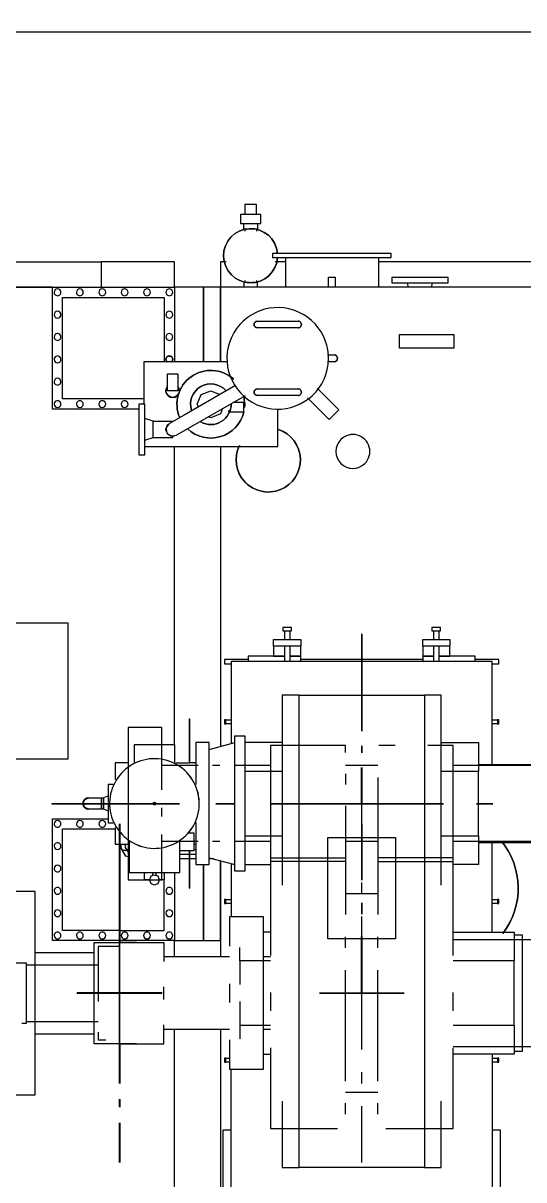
# Model space of a CAD drawing. Header units: millimetres. Extents: x -300 to 383236, y -195106 to -144646.
# Drawn here: x 24256 to 25734, y -164313 to -160896 of the extents above; entities that cross this region are included whole.
import ezdxf

# ---------------------------------------------------------------- set-up
doc = ezdxf.new("R2010")
doc.units = ezdxf.units.MM
doc.header["$LTSCALE"] = 60
doc.layers.add('BACK', color=8, linetype='Continuous')
doc.layers.add('EQUIPMENT', color=253, linetype='Continuous', lineweight=0)

# ---------------------------------------------------------------- blocks, each defined once
blk = doc.blocks.new('A$Cc6299706')
at = {"layer": 'EQUIPMENT', "lineweight": -3}
for points in [[(-40227, 29929.5), (-40227, 29184), (-50227, 29184), (-50227, 34184), (-40227, 34184), (-40227, 33429.5)], [(-46395.5, 33644), (-46395.5, 33674), (-46429.5, 33674), (-46429.5, 33644)], [(-46416.2, 33601), (-46432.5, 33601), (-46432.5, 33618)], [(-46429.5, 33601), (-46429.5, 33595.5)], [(-46392.5, 33618), (-46392.5, 33601), (-46408.9, 33601)], [(-46395.5, 33601), (-46395.5, 33595.5)], [(-49981.5, 32279.5), (-49981.5, 32944.5), (-50056.5, 32944.5), (-50056.5, 33314.5), (-49981.5, 33314.5), (-49981.5, 33429.5), (-46997.5, 33429.5), (-47223.5, 33429.5), (-47223.5, 33504.5), (-46853.5, 33504.5), (-46853.5, 33429.5)], [(-44937.5, 33429.5), (-46501.5, 33429.5), (-46501.5, 33209), (-46501.5, 33429.5), (-46551.5, 33429.5), (-46551.5, 33209), (-46551.5, 33429.5), (-46637.5, 33429.5), (-46637.5, 33504.5), (-46853.5, 33504.5)], [(-46485.1, 33504.5), (-46501.5, 33504.5), (-46501.5, 33429.5)], [(-46310, 33504.5), (-46340, 33504.5)], [(-46310, 33517.5), (-46310, 33429.5)], [(-46035, 33517.5), (-46035, 33429.5)], [(-45519.5, 33504.5), (-46035, 33504.5)], [(-46182.5, 33429.5), (-46182.5, 33459.5), (-46162.5, 33459.5), (-46162.5, 33429.5)], [(-46742.5, 33069.5), (-46997.5, 33069.5), (-46997.5, 33429.5), (-46637.5, 33429.5), (-46637.5, 33209)], [(-46416.2, 33444), (-46432.5, 33444), (-46432.5, 33429.5)], [(-46429.5, 33449.5), (-46429.5, 33444)], [(-46392.5, 33429.5), (-46392.5, 33444), (-46408.9, 33444)], [(-46395.5, 33449.5), (-46395.5, 33444)], [(-45946.5, 33429.5), (-45949.5, 33441.5)], [(-45878.6, 33429.5), (-45875.5, 33441.5)], [(-46727.5, 33099.5), (-46967.5, 33099.5), (-46967.5, 33399.5), (-46667.5, 33399.5), (-46667.5, 33209)], [(-46479.7, 33209), (-46727.5, 33209), (-46727.5, 33084.5)], [(-46457.4, 33139.5), (-46609.2, 33051.8), (-46652.5, 33026.8), (-46654.2, 33024.7), (-46658.7, 33018.8), (-46661.9, 33014.7), (-46661.5, 33012), (-46660.5, 33004.7), (-46659.8, 32999.5), (-46657.7, 32997.9), (-46651.9, 32993.4), (-46647.7, 32990.2), (-46645, 32990.5), (-46637.7, 32991.5), (-46632.5, 32992.2), (-46589.2, 33017.2), (-46428.1, 33110.2)], [(-46566.8, 33076.3), (-46570, 33084), (-46558.3, 33112.3), (-46530, 33124), (-46503.3, 33113)], [(-46244.2, 33102.9), (-46180.5, 33039.2), (-46152.2, 33067.5), (-46215.9, 33131.2)], [(-46728.5, 33084.5), (-46727.5, 33086.9)], [(-46477.5, 33065.9), (-46477.5, 33061.5), (-46432.5, 33061.5), (-46432.5, 33089), (-46464.8, 33089)], [(-46724.5, 32959), (-46332.5, 32959), (-46332.5, 33069.5)], [(-46724.5, 32977.5), (-46700.5, 32985.4), (-46700.5, 33033.7), (-46724.5, 33041.5)], [(-46495.2, 33071.5), (-46501.7, 33055.7), (-46530, 33044), (-46537.5, 33047.1)], [(-46700.5, 33033.5), (-46642.5, 33033.5), (-46642.5, 33032.6)], [(-46700.5, 32992.5), (-46700.5, 33026.5)], [(-46700.5, 32985.5), (-46642.5, 32985.5), (-46642.5, 32989.5)], [(-46637.5, 32077.5), (-46637.5, 32959)], [(-46501.5, 32959), (-46501.5, 32073.3)], [(-47169.4, 32037), (-46951.5, 32037), (-46951.5, 32437), (-49951.5, 32437), (-49951.5, 32347)], [(-46312.5, 32414.5), (-46312.5, 32389.5)], [(-46296.5, 32414.5), (-46296.5, 32389.5)], [(-46085, 32404.5), (-46085, 32224.5), (-46085, 32117.9)], [(-46084.2, 32404.5), (-46084.9, 32404.5)], [(-46084, 32404.5), (-46084, 32224.5), (-46084, 32117.9)], [(-45872.5, 32414.5), (-45872.5, 32389.5)], [(-45856.5, 32414.5), (-45856.5, 32389.5)], [(-46344.5, 32369.5), (-46344.5, 32339.5), (-46312.5, 32339.5), (-46419.5, 32339.5), (-46419.5, 32324.5)], [(-46312.5, 32369.5), (-46312.5, 32324.5)], [(-46264.5, 32324.5), (-46264.5, 32339.5), (-46296.5, 32339.5), (-46264.5, 32339.5), (-46264.5, 32369.5)], [(-46296.5, 32369.5), (-46296.5, 32324.5)], [(-45904.5, 32369.5), (-45904.5, 32339.5), (-45872.5, 32339.5), (-45904.5, 32339.5), (-45904.5, 32324.5)], [(-45872.5, 32369.5), (-45872.5, 32324.5)], [(-45749.5, 32324.5), (-45749.5, 32339.5), (-45856.5, 32339.5), (-45824.5, 32339.5), (-45824.5, 32369.5)], [(-45856.5, 32369.5), (-45856.5, 32324.5)], [(-46419.5, 32329.5), (-46489.5, 32329.5), (-46489.5, 32317.5), (-46469.5, 32317.5)], [(-46085, 32324.5), (-46469.5, 32324.5), (-46469.5, 32081.8)], [(-46085, 32329.5), (-46264.5, 32329.5)], [(-45904.5, 32329.5), (-46084, 32329.5)], [(-45699.5, 32019.5), (-45699.5, 32324.5), (-46084, 32324.5)], [(-45699.5, 32317.5), (-45679.5, 32317.5), (-45679.5, 32329.5), (-45749.5, 32329.5)], [(-46269.5, 32224.5), (-46319.5, 32224.5), (-46319.5, 31663.2)], [(-45849.5, 31663.2), (-45849.5, 32224.5), (-45899.5, 32224.5)], [(-46633.1, 32024.5), (-46593, 32024.5), (-46593, 32154.5)], [(-46592.9, 32154.5), (-46592.2, 32154.5)], [(-46574.5, 32024.5), (-46592, 32024.5), (-46592, 32154.5)], [(-46674.5, 31945.2), (-46674.5, 32077.5), (-46674.5, 32129.5), (-46774.5, 32129.5), (-46774.5, 32013.6), (-46774.5, 31795.4), (-46774.5, 31679.5), (-46711.3, 31679.5), (-46681.7, 31679.5), (-46674.5, 31679.5), (-46674.5, 31680.5), (-46674.5, 31812.8)], [(-46485.8, 32151.5), (-46489.5, 32151.5), (-46489.5, 32139.5), (-46485.8, 32139.5)], [(-46469.5, 32139.5), (-46485.8, 32139.5), (-46485.8, 32151.5), (-46469.5, 32151.5)], [(-45699.5, 32151.5), (-45683.3, 32151.5), (-45683.3, 32139.5), (-45699.5, 32139.5)], [(-45683.3, 32139.5), (-45679.5, 32139.5), (-45679.5, 32151.5), (-45683.3, 32151.5)], [(-46574.5, 31848.5), (-46574.5, 31724.5), (-46554.5, 31724.5), (-46534.5, 31724.5), (-46534.5, 32084.5), (-46554.5, 32084.5), (-46574.5, 32084.5), (-46574.5, 31960.5)], [(-46534.5, 32064.5), (-46459.5, 32084.5)], [(-46429.5, 31724.5), (-46429.5, 31704.5), (-46459.5, 31704.5), (-46459.5, 32104.5), (-46429.5, 32104.5), (-46429.5, 32084.5)], [(-46319.5, 32084.5), (-46429.5, 32084.5), (-46429.5, 32046), (-46429.5, 31763), (-46429.5, 31724.5), (-46354, 31724.5)], [(-45849.5, 32084.5), (-45739.5, 32084.5), (-45739.5, 31999.5)], [(-46636.5, 32025.4), (-46636.5, 32077.5), (-46756.5, 32077.5), (-46756.5, 32025.4)], [(-46132, 32055.5), (-46132, 32075.5), (-46269.5, 32075.5), (-46354, 32075.5), (-46354, 31908.2), (-46354, 31900.8), (-46354, 31740.4), (-46354, 31728.2), (-46354, 31455.5)], [(-46085, 32075.3), (-46085, 32054)], [(-46084, 32075.3), (-46084, 32054)], [(-45985.8, 32075.5), (-46034.1, 32075.5)], [(-45815, 31455.5), (-45815, 31728.2), (-45815, 31740.4), (-45815, 31900.8), (-45815, 31908.2), (-45815, 32075.5), (-45889.2, 32075.5)], [(-46774.5, 32024.5), (-46812.6, 32024.5), (-46812.6, 31975.5)], [(-46567.7, 32017), (-46674.5, 32017)], [(-46503.6, 32017), (-46525, 32017)], [(-46354, 32017), (-46460.9, 32017)], [(-46037, 32017), (-46084.5, 32017), (-46132, 32017)], [(-45494.5, 31956.2), (-45494.5, 32017), (-45537, 32017), (-45815, 32017)], [(-45739.5, 32019.5), (-45539.5, 32019.5)], [(-46319.5, 31999.5), (-46429.5, 31999.5)], [(-46132, 31992.5), (-46132, 31961)], [(-46084, 31737.6), (-46084, 31904), (-46084.2, 31904.1), (-46084.3, 31904), (-46084.5, 31904), (-46084.7, 31904), (-46084.9, 31904.1), (-46085, 31904.3), (-46085, 31904.5), (-46085, 31904.7), (-46084.9, 31904.9), (-46085, 31905), (-46085, 32011.4)], [(-46084, 32011.4), (-46084, 31905), (-46084.2, 31904.9)], [(-46037, 31981.9), (-46037, 31740.4), (-46037, 31576.5)], [(-45849.5, 31809.5), (-45739.5, 31809.5), (-45739.5, 31999.5), (-45849.5, 31999.5)], [(-46832.6, 31907.9), (-46832.6, 31962), (-46818.1, 31962)], [(-46832.6, 31927), (-46846.6, 31921.3)], [(-46999.5, 31905), (-46891.5, 31905), (-46622.6, 31905)], [(-46999.5, 31904.9), (-46999.5, 31904.1)], [(-46999.5, 31904), (-46891.5, 31904), (-46622.6, 31904)], [(-46832.6, 31882), (-46846.6, 31887.6)], [(-46818.1, 31847), (-46832.6, 31847), (-46832.6, 31901.1)], [(-46674.5, 31865.8), (-46674.5, 31892.2)], [(-46515.1, 31905), (-46461.3, 31905)], [(-46515.1, 31904), (-46461.3, 31904)], [(-46353.8, 31905), (-46084.9, 31905)], [(-46353.8, 31904), (-46084.9, 31904)], [(-46209.5, 31905), (-46085, 31905)], [(-46209.5, 31904.9), (-46209.5, 31904.1)], [(-46209.5, 31904), (-46085, 31904)], [(-46132, 31897.9), (-46132, 31740.4), (-46132, 31576.5)], [(-46084.9, 31904.1), (-46085, 31904), (-46085, 31737.6)], [(-46084.2, 31904.1), (-46084.1, 31904.3), (-46084, 31904.5), (-46084.1, 31904.7), (-46084.2, 31904.9), (-46084.3, 31905), (-46084.5, 31905), (-46084.7, 31905), (-46084.9, 31904.9)], [(-46084.2, 31905), (-45842.6, 31905)], [(-46084.2, 31904), (-45842.6, 31904)], [(-46084, 31905), (-45959.5, 31905)], [(-46084, 31904), (-45959.5, 31904)], [(-45959.5, 31904.9), (-45959.5, 31904.1)], [(-45746, 31905), (-45697.7, 31905)], [(-45746, 31904), (-45697.7, 31904)], [(-46800, 31499.5), (-46997.5, 31499.5), (-46997.5, 31859.5), (-46832.6, 31859.5)], [(-46085, 31844.5), (-46085, 31677.9)], [(-46084.2, 31844.5), (-46084.9, 31844.5)], [(-46084, 31844.5), (-46084, 31677.9)], [(-45494.5, 31852.8), (-45494.5, 31792), (-45537, 31792), (-45815, 31792)], [(-46800, 31529.5), (-46967.5, 31529.5), (-46967.5, 31829.5), (-46812.6, 31829.5)], [(-46812.6, 31833.5), (-46812.6, 31784.5), (-46800, 31784.5)], [(-46621.5, 31766), (-46579, 31766), (-46579, 31817), (-46596.9, 31817)], [(-46799, 31784.5), (-46774.5, 31784.5)], [(-46796.1, 31784.5), (-46796.1, 31775), (-46792.1, 31768.2), (-46782.6, 31765.5), (-46774.5, 31767.8), (-46782.6, 31765.5), (-46792.1, 31768.2)], [(-46782.6, 31784.5), (-46782.6, 31775), (-46774.5, 31761.2)], [(-46771.5, 31792.4), (-46771.5, 31700.5), (-46621.5, 31700.5), (-46621.5, 31792.4)], [(-46567.7, 31792), (-46674.5, 31792)], [(-46579, 31784.5), (-46574.5, 31784.5)], [(-46503.6, 31792), (-46525, 31792)], [(-46354, 31792), (-46460.9, 31792)], [(-46429.5, 31809.5), (-46319.5, 31809.5)], [(-46037, 31792), (-46084.5, 31792), (-46132, 31792)], [(-45739.5, 31809.5), (-45739.5, 31724.5), (-45815, 31724.5)], [(-45739.5, 31789.5), (-45539.5, 31789.5)], [(-45699.5, 31524.5), (-45699.5, 31789.5)], [(-46774.5, 31747.2), (-46780.9, 31749), (-46792.1, 31768.2), (-46796.1, 31775)], [(-46621.5, 31754.5), (-46593, 31754.5)], [(-46593, 31654.5), (-46593, 31766)], [(-46592, 31654.5), (-46592, 31766)], [(-46592, 31754.5), (-46574.5, 31754.5)], [(-46574.5, 31768), (-46579, 31768)], [(-46534.5, 31744.5), (-46459.5, 31724.5)], [(-46354, 31744.5), (-46132, 31744.5)], [(-45815, 31744.5), (-46037, 31744.5)], [(-46637.5, 31452), (-46637.5, 31499.5), (-46551.5, 31499.5), (-46551.5, 31724.5), (-46551.5, 31499.5), (-46501.5, 31499.5), (-46501.5, 31735.7), (-46501.5, 31452)], [(-46593, 31741.1), (-46621.5, 31741.1)], [(-46574.5, 31741.1), (-46592, 31741.1)], [(-46521.6, 31741.1), (-46534.5, 31741.1)], [(-46469.5, 31727.2), (-46469.5, 31569.5)], [(-46132, 31733.5), (-46354, 31733.5)], [(-46037, 31733.5), (-45815, 31733.5)], [(-46637.5, 31700.5), (-46637.5, 31499.5), (-46799, 31499.5)], [(-46799, 31529.5), (-46667.5, 31529.5), (-46667.5, 31680.5)], [(-46726.5, 31700.5), (-46726.5, 31680.5), (-46710.9, 31680.5)], [(-46701.5, 31691.9), (-46701.5, 31700.5)], [(-46691.5, 31691.9), (-46691.5, 31700.5)], [(-46682.2, 31680.5), (-46666.5, 31680.5), (-46666.5, 31700.5)], [(-47209.5, 31044.5), (-47049, 31044.5), (-47049, 31644.5), (-47209.5, 31644.5)], [(-46592.9, 31654.5), (-46592.2, 31654.5)], [(-46085, 31671), (-46085, 31637.7)], [(-46084, 31637.7), (-46084, 31671)], [(-46485.8, 31621.5), (-46489.5, 31621.5), (-46489.5, 31609.5), (-46485.8, 31609.5)], [(-46469.5, 31609.5), (-46485.8, 31609.5), (-46485.8, 31621.5), (-46469.5, 31621.5)], [(-46037, 31637.6), (-46132, 31637.6)], [(-46085, 31611.3), (-46085, 31578)], [(-46084, 31611.3), (-46084, 31578)], [(-45699.5, 31621.5), (-45683.3, 31621.5), (-45683.3, 31609.5), (-45699.5, 31609.5)], [(-45683.3, 31609.5), (-45679.5, 31609.5), (-45679.5, 31621.5), (-45683.3, 31621.5)], [(-46085, 31571.1), (-46085, 31404.5)], [(-46084, 31404.5), (-46084, 31571.1)], [(-46474.5, 31206.2), (-46474.5, 31119.5), (-46374.5, 31119.5), (-46374.5, 31209.3), (-46374.5, 31319.4), (-46374.5, 31369.6), (-46374.5, 31479.7), (-46374.5, 31569.5), (-46474.5, 31569.5), (-46474.5, 31482.8)], [(-46354, 31524.5), (-46374.5, 31524.5)], [(-46132, 31478.2), (-46132, 31511)], [(-46084, 31177.6), (-46084, 31344), (-46084.2, 31344.2), (-46084.3, 31344), (-46084.5, 31344), (-46084.7, 31344), (-46084.9, 31344.2), (-46085, 31344.3), (-46085, 31344.5), (-46085, 31344.7), (-46084.9, 31344.9), (-46085, 31345), (-46085, 31511.4)], [(-46084, 31511.4), (-46084, 31345), (-46084.2, 31344.9)], [(-46037, 31478.2), (-46037, 31511)], [(-45815, 31524.5), (-45634.5, 31524.5), (-45634.5, 31439.5)], [(-45634.5, 31517), (-45610.5, 31517), (-45610.5, 31172), (-45634.5, 31172)], [(-46800, 31194.5), (-46800, 31344), (-46799.9, 31344.2), (-46800, 31344), (-46800, 31194.5), (-46800, 31077.8), (-46800, 31194.5), (-46874.5, 31194.5), (-46874.5, 31494.5), (-46800, 31494.5)], [(-46799.8, 31257), (-46799.8, 31482), (-46862.3, 31482), (-46862.3, 31319.5)], [(-46749.5, 31494.5), (-46799, 31494.5), (-46669, 31494.5), (-46669, 31437.8)], [(-46799, 31344.9), (-46799, 31494.5)], [(-46444.5, 31439.5), (-46444.5, 31479.7)], [(-45815, 31187), (-45610.5, 31187), (-45524.5, 31187), (-45494.5, 31187), (-45494.5, 31205.8), (-45494.5, 31274), (-45494.5, 31415), (-45494.5, 31483.2), (-45494.5, 31494.5), (-45494.5, 31502), (-45610.5, 31502), (-45815, 31502)], [(-47049, 31464.5), (-46874.5, 31464.5)], [(-46474.5, 31452), (-46669, 31452)], [(-46354, 31439.5), (-46444.5, 31439.5), (-46444.5, 31369.6)], [(-46354, 31452), (-46374.5, 31452)], [(-45815, 31249.5), (-45634.5, 31249.5), (-45634.5, 31439.5), (-45815, 31439.5)], [(-47087.9, 31255.8), (-47073.8, 31255.8), (-47073.8, 31433.3), (-47183.8, 31433.3), (-47183.8, 31351.6)], [(-47073.8, 31428.3), (-46862.3, 31428.3)], [(-46132, 31084.8), (-46132, 31412.6)], [(-46037, 31084.8), (-46037, 31412.6)], [(-46474.5, 31372.2), (-46474.5, 31316.8)], [(-46799, 31194.5), (-46799, 31344.2)], [(-46669, 31325.8), (-46669, 31363.2)], [(-46354, 31346.4), (-46354, 31291.8)], [(-46209.5, 31345), (-46085, 31345)], [(-46209.5, 31344), (-46085, 31344)], [(-46084.9, 31344.2), (-46085, 31344), (-46085, 31177.6)], [(-46084, 31345), (-45959.5, 31345)], [(-46084, 31344), (-45959.5, 31344)], [(-45815, 31291.8), (-45815, 31346.4)], [(-46444.5, 31319.4), (-46444.5, 31209.3)], [(-47073.8, 31260.8), (-46862.3, 31260.8)], [(-46862.3, 31229.5), (-46862.3, 31207), (-46839.8, 31207)], [(-46853.5, 29854.5), (-46637.5, 29854.5), (-46637.5, 29929.5), (-46551.5, 29929.5), (-46551.5, 30289.5), (-46637.5, 30289.5), (-46637.5, 31237)], [(-46749.5, 31194.5), (-46799, 31194.5), (-46669, 31194.5), (-46669, 31251.2)], [(-46474.5, 31237), (-46669, 31237)], [(-46501.5, 31237), (-46501.5, 29929.5), (-44937.5, 29929.5)], [(-46444.5, 31249.5), (-46354, 31249.5)], [(-46354, 31237), (-46374.5, 31237)], [(-45634.5, 31249.5), (-45634.5, 31164.5), (-45815, 31164.5)], [(-47049, 31224.5), (-46874.5, 31224.5)], [(-45699.5, 31164.5), (-45699.5, 30729.5), (-46469.5, 30729.5), (-46469.5, 31119.5)], [(-46374.5, 31164.5), (-46354, 31164.5)], [(-46354, 31182.7), (-46354, 30944.5), (-46319.5, 30944.5), (-46155.6, 30944.5)], [(-46013.4, 30944.5), (-45849.5, 30944.5), (-45815, 30944.5), (-45815, 31182.7)], [(-46485.8, 31152.5), (-46489.5, 31152.5), (-46489.5, 31140.5), (-46485.8, 31140.5)], [(-46474.5, 31140.5), (-46485.8, 31140.5), (-46485.8, 31152.5), (-46474.5, 31152.5)], [(-45699.5, 31152.5), (-45683.3, 31152.5), (-45683.3, 31140.5), (-45699.5, 31140.5)], [(-45683.3, 31140.5), (-45679.5, 31140.5), (-45679.5, 31152.5), (-45683.3, 31152.5)], [(-46085, 31111), (-46085, 31077.7)], [(-46084, 31077.7), (-46084, 31111)], [(-46319.5, 31025.8), (-46319.5, 30829.5), (-46269.5, 30829.5)], [(-46037, 31051.4), (-46132, 31051.4)], [(-45899.5, 30829.5), (-45849.5, 30829.5), (-45849.5, 31025.8)], [(-46132, 30986.5), (-46132, 31019.2)], [(-46085, 31011.1), (-46085, 30844.5)], [(-46084, 30844.5), (-46084, 31011.1)], [(-46037, 30986.5), (-46037, 31019.2)], [(-46469.5, 30939.5), (-46494.5, 30939.5), (-46494.5, 30714.5), (-46312.5, 30714.5), (-46344.5, 30714.5), (-46344.5, 30684.5)], [(-45824.5, 30684.5), (-45824.5, 30714.5), (-45856.5, 30714.5), (-45674.5, 30714.5), (-45674.5, 30939.5), (-45699.5, 30939.5)]]:
    blk.add_lwpolyline(points, dxfattribs=at)
for points in [[(-46382.5, 33618), (-46382.5, 33644), (-46442.5, 33644), (-46442.5, 33618)], [(-45997.5, 33517.5), (-45997.5, 33529.5), (-46347.5, 33529.5), (-46347.5, 33517.5)], [(-45830, 33459.5), (-45830, 33441.5), (-45995, 33441.5), (-45995, 33459.5)], [(-45972.5, 33289.5), (-45812.5, 33289.5), (-45812.5, 33249.5), (-45972.5, 33249.5)], [(-46627.5, 33136.1), (-46627.5, 33124), (-46657.5, 33124), (-46657.5, 33174), (-46627.5, 33174)], [(-46742.5, 32934.5), (-46724.5, 32934.5), (-46724.5, 33084.5), (-46742.5, 33084.5)], [(-46291.5, 32414.5), (-46291.5, 32424.5), (-46317.5, 32424.5), (-46317.5, 32414.5)], [(-45851.5, 32414.5), (-45851.5, 32424.5), (-45877.5, 32424.5), (-45877.5, 32414.5)], [(-46344.5, 32369.5), (-46344.5, 32389.5), (-46264.5, 32389.5), (-46264.5, 32369.5)], [(-45904.5, 32369.5), (-45904.5, 32389.5), (-45824.5, 32389.5), (-45824.5, 32369.5)], [(-45899.5, 32224.5), (-45899.5, 30829.5), (-46269.5, 30829.5), (-46269.5, 32224.5)], [(-46846.6, 31916.4), (-46846.6, 31887.6), (-46852.6, 31887.6), (-46852.6, 31921.3), (-46846.6, 31921.3)], [(-46700, 31902.5), (-46700.8, 31904.5), (-46700, 31906.5), (-46699.6, 31907.6), (-46698.5, 31908), (-46696.5, 31908.8), (-46694.5, 31908), (-46693.5, 31907.6), (-46693.1, 31906.5), (-46692.2, 31904.5), (-46693.1, 31902.5), (-46693.5, 31901.5), (-46694.5, 31901), (-46696.5, 31900.2), (-46698.5, 31901), (-46699.6, 31901.5)], [(-46800, 31494.5), (-46800, 31784.5), (-46800, 31844.5), (-46800, 31784.5), (-46800, 31494.5), (-46800, 31345), (-46799.9, 31344.9), (-46800, 31345)], [(-46799.9, 31844.5), (-46799.2, 31844.5)], [(-46799, 31494.5), (-46799, 31784.5), (-46799, 31844.5), (-46799, 31784.5)], [(-46184.5, 31804.5), (-45984.5, 31804.5), (-45984.5, 31504.5), (-46184.5, 31504.5)], [(-46711.5, 31679), (-46707.1, 31668.4), (-46696.5, 31664), (-46685.9, 31668.4), (-46681.5, 31679), (-46685.9, 31689.6), (-46691.5, 31691.9), (-46693, 31691.8), (-46696.5, 31693), (-46700.1, 31691.8), (-46701.5, 31691.9), (-46707.1, 31689.6)], [(-46799.5, 31494.4), (-46799.5, 31345)], [(-46800, 31345), (-46924.5, 31345)], [(-46924.5, 31344.2), (-46924.5, 31344.9)], [(-46800, 31344), (-46924.5, 31344)], [(-46799.2, 31344.2), (-46799.1, 31344.3), (-46799, 31344.5), (-46799.1, 31344.7), (-46799.2, 31344.9), (-46799.3, 31345), (-46799.5, 31345), (-46799.7, 31345), (-46799.9, 31344.9), (-46800, 31344.7), (-46800, 31344.5), (-46800, 31344.3), (-46799.9, 31344.2), (-46799.7, 31344), (-46799.5, 31344), (-46799.3, 31344), (-46799.2, 31344.2), (-46799, 31344), (-46674.5, 31344), (-46799, 31344)], [(-46799.9, 31344.9), (-46800, 31344.7), (-46800, 31344.5), (-46800, 31344.3), (-46799.9, 31344.2), (-46799.7, 31344), (-46799.5, 31344), (-46799.3, 31344), (-46799.2, 31344.2), (-46799.1, 31344.3), (-46799, 31344.5), (-46799.1, 31344.7), (-46799.2, 31344.9), (-46799.3, 31345), (-46799.5, 31345), (-46799.7, 31345)], [(-46799.5, 31344), (-46799.5, 31194.6)], [(-46799.2, 31344.9), (-46799, 31345), (-46674.5, 31345), (-46799, 31345)], [(-46674.5, 31344.2), (-46674.5, 31344.9)], [(-46799, 31077.8), (-46799, 31194.5)], [(-46800, 31007.8), (-46800, 31031.2)], [(-46799, 31007.8), (-46799, 31031.2)], [(-46800, 30844.5), (-46800, 30961.2)], [(-46799, 30844.5), (-46799, 30961.2)], [(-46799.9, 30844.5), (-46799.2, 30844.5)]]:
    blk.add_lwpolyline(points, close=True, dxfattribs=at)
for points in [[(-46332.9, 33529.7, 0.962088), (-46492.5, 33521.4, 0.961979), (-46332.7, 33517.4, -0.961979), (-46492.5, 33521.4, -0.962088)], [(-46972.5, 33414.5, 0.999964), (-46992.5, 33414.5, 1.000846)], [(-46906.5, 33414.5, 0.9995), (-46926.5, 33414.5, 1.000382)], [(-46840.5, 33414.5, 0.999964), (-46860.5, 33414.5, 1.000846)], [(-46774.5, 33414.5, 0.999545), (-46794.5, 33414.5, 1.000382)], [(-46708.5, 33414.5, 0.9995), (-46728.5, 33414.5, 1.000427)], [(-46642.5, 33414.5, 0.999545), (-46662.5, 33414.5, 1.000382)], [(-46972.5, 33348.5, 0.999964), (-46992.5, 33348.5, 0.999964)], [(-46642.5, 33348.5, 0.999545), (-46662.5, 33348.5, 0.9995)], [(-46462.4, 33294.5, 0.999996), (-46202.6, 33144.5, 0.999969)], [(-46272.5, 33309.5), (-46292.5, 33309.5), (-46372.5, 33309.5), (-46392.5, 33309.5, -0.999545), (-46392.5, 33329.5), (-46372.5, 33329.5), (-46292.5, 33329.5), (-46272.5, 33329.5, -1.000382)], [(-46392.5, 33329.5, 0.999545), (-46392.5, 33309.5, -0.999545)], [(-46972.5, 33282.5, 0.999964), (-46992.5, 33282.5, 1.000846)], [(-46642.5, 33282.5, 0.999545), (-46662.5, 33282.5, 1.000382)], [(-46972.5, 33216.5, 1.000846), (-46992.5, 33216.5, 0.999964)], [(-46646.3, 33208.7, 2.836256), (-46658.8, 33208.7, -2.836256)], [(-46166.3, 33209.5, 0.9995), (-46166.3, 33229.5, -0.9995)], [(-46463.4, 33158.5, 0.801895), (-46622, 33044.8, -0.801895)], [(-46972.5, 33150.5, 0.999964), (-46992.5, 33150.5, 1.000846)], [(-46485.1, 33123.8, 0.811774), (-46587.2, 33065.6, -0.811774)], [(-46658.1, 33136.5, 2.088862), (-46627, 33136.5, -2.088862)], [(-46272.5, 33109.5), (-46292.5, 33109.5), (-46372.5, 33109.5), (-46392.5, 33109.5, -0.999545), (-46392.5, 33129.5), (-46372.5, 33129.5), (-46292.5, 33129.5), (-46272.5, 33129.5, -1.000382)], [(-46392.5, 33129.5, 0.999545), (-46392.5, 33109.5, -0.999545)], [(-46972.5, 33084.5, 1.000846), (-46992.5, 33084.5, 0.999964)], [(-46906.5, 33084.5, 1.000382), (-46926.5, 33084.5, 0.9995)], [(-46840.5, 33084.5, 1.000846), (-46860.5, 33084.5, 0.999964)], [(-46774.5, 33084.5, 1.000427), (-46794.5, 33084.5, 0.9995)], [(-46559.7, 33031.8, 0.584015), (-46470.1, 33085.6, -0.584015)], [(-46430.5, 33074.5, 0.080327), (-46432.6, 33106.5, -0.080327)], [(-46598.2, 33010.9, 0.574639), (-46432.8, 33060.7, -0.574639)], [(-46662.4, 33012.1, 0.09763), (-46661.9, 33004.3, -0.09763)], [(-46654.7, 33025.4, 0.098951), (-46659.8, 33019.5, -0.098951)], [(-46445.4, 32962.1, 2.678503), (-46330.3, 33009.6, -2.678503)], [(-46658.4, 32997.3, 0.098059), (-46652.5, 32992.2, -0.098059)], [(-46645.1, 32989.7, 0.09763), (-46637.4, 32990.2, -0.09763)], [(-46145.9, 32979.9, 0.999905), (-46075.2, 32909.1, 1.000036)], [(-46569.5, 31867.4, 1.000035), (-46823.6, 31941.6, 1.000035)], [(-46972.5, 31844.5, 0.999964), (-46992.5, 31844.5, 1.000846)], [(-46906.5, 31844.5, 0.9995), (-46926.5, 31844.5, 1.000382)], [(-46840.5, 31844.5, 0.999964), (-46860.5, 31844.5, 1.000846)], [(-46972.5, 31778.5, 1.000846), (-46992.5, 31778.5, 0.999964)], [(-45667.6, 31521.1, 0.346863), (-45672, 31793.5, -0.346863)], [(-46972.5, 31712.5, 0.999964), (-46992.5, 31712.5, 1.000846)], [(-46972.5, 31646.5, 1.000846), (-46992.5, 31646.5, 0.999964)], [(-46642.5, 31646.5, 1.000427), (-46662.5, 31646.5, 0.9995)], [(-46972.5, 31580.5, 0.999964), (-46992.5, 31580.5, 0.999964)], [(-46642.5, 31580.5, 0.999545), (-46662.5, 31580.5, 0.9995)], [(-46972.5, 31514.5, 1.000846), (-46992.5, 31514.5, 0.999964)], [(-46906.5, 31514.5, 1.000382), (-46926.5, 31514.5, 0.9995)], [(-46840.5, 31514.5, 1.000846), (-46860.5, 31514.5, 0.999964)], [(-46774.5, 31514.5, 1.000427), (-46794.5, 31514.5, 0.9995)], [(-46708.5, 31514.5, 1.000382), (-46728.5, 31514.5, 0.999545)], [(-46642.5, 31514.5, 1.000427), (-46662.5, 31514.5, 0.9995)]]:
    blk.add_lwpolyline(points, format="xyb", close=True, dxfattribs=at)
for points in [[(-46185.2, 33229.5), (-46166.3, 33229.5, -0.9995), (-46166.3, 33209.5), (-46185.2, 33209.5)], [(-46890.6, 31921.3, 0.405732), (-46907.5, 31905, -0.405732), (-46890.6, 31921.3, 0.405732), (-46907.5, 31905, -0.405732), (-46890.6, 31921.3, 0.405732), (-46907.3, 31905), (-46902.5, 31916.4), (-46890.6, 31921.3), (-46852.6, 31921.3), (-46852.6, 31887.6), (-46890.6, 31887.6), (-46902.5, 31892.6), (-46907.3, 31904, 0.405865), (-46890.6, 31887.6, -0.405865), (-46907.5, 31904, 0.405865), (-46890.6, 31887.6, -0.405865), (-46907.5, 31904, 0.405865), (-46890.6, 31887.6)]]:
    blk.add_lwpolyline(points, format="xyb", dxfattribs=at)
for centre, radius, start, end in [((-46412.5, 33522.5), 80, 5.1861, 180.7584), ((-46412.5, 33522.5), 80, 5.1861, 180.7584), ((-46412.5, 33522.5), 80, 5.1861, 180.7584), ((-46412.5, 33522.5), 80, 180.7632, 356.3225), ((-46412.5, 33522.5), 80, 180.7632, 356.3225), ((-46412.5, 33522.5), 80, 180.7632, 356.3225), ((-46982.5, 33414.5), 10, 0.0021, 179.9979), ((-46982.5, 33414.5), 10, 0.0021, 179.9979), ((-46982.5, 33414.5), 10, 0.0021, 179.9979), ((-46982.5, 33414.5), 10, 0.0021, 179.9979), ((-46916.5, 33414.5), 10, 0.0286, 179.9714), ((-46916.5, 33414.5), 10, 0.0286, 179.9714), ((-46916.5, 33414.5), 10, 0.0286, 179.9714), ((-46916.5, 33414.5), 10, 0.0286, 179.9714), ((-46850.5, 33414.5), 10, 0.0021, 179.9979), ((-46850.5, 33414.5), 10, 0.0021, 179.9979), ((-46850.5, 33414.5), 10, 0.0021, 179.9979), ((-46850.5, 33414.5), 10, 0.0021, 179.9979), ((-46784.5, 33414.5), 10, 0.0261, 179.9739), ((-46784.5, 33414.5), 10, 0.0261, 179.9739), ((-46784.5, 33414.5), 10, 0.0261, 179.9739), ((-46784.5, 33414.5), 10, 0.0261, 179.9739), ((-46718.5, 33414.5), 10, 0.0286, 179.9714), ((-46718.5, 33414.5), 10, 0.0286, 179.9714), ((-46718.5, 33414.5), 10, 0.0286, 179.9714), ((-46718.5, 33414.5), 10, 0.0286, 179.9714), ((-46652.5, 33414.5), 10, 0.0261, 179.9739), ((-46652.5, 33414.5), 10, 0.0261, 179.9739), ((-46652.5, 33414.5), 10, 0.0261, 179.9739), ((-46652.5, 33414.5), 10, 0.0261, 179.9739), ((-46982.5, 33414.5), 10, 179.9515, 0.0485), ((-46982.5, 33414.5), 10, 179.9515, 0.0485), ((-46982.5, 33414.5), 10, 179.9515, 0.0485), ((-46982.5, 33414.5), 10, 179.9515, 0.0485), ((-46916.5, 33414.5), 10, 179.9781, 0.0219), ((-46916.5, 33414.5), 10, 179.9781, 0.0219), ((-46916.5, 33414.5), 10, 179.9781, 0.0219), ((-46916.5, 33414.5), 10, 179.9781, 0.0219), ((-46850.5, 33414.5), 10, 179.9515, 0.0485), ((-46850.5, 33414.5), 10, 179.9515, 0.0485), ((-46850.5, 33414.5), 10, 179.9515, 0.0485), ((-46850.5, 33414.5), 10, 179.9515, 0.0485), ((-46784.5, 33414.5), 10, 179.9781, 0.0219), ((-46784.5, 33414.5), 10, 179.9781, 0.0219), ((-46784.5, 33414.5), 10, 179.9781, 0.0219), ((-46784.5, 33414.5), 10, 179.9781, 0.0219), ((-46718.5, 33414.5), 10, 179.9755, 0.0245), ((-46718.5, 33414.5), 10, 179.9755, 0.0245), ((-46718.5, 33414.5), 10, 179.9755, 0.0245), ((-46718.5, 33414.5), 10, 179.9755, 0.0245), ((-46652.5, 33414.5), 10, 179.9781, 0.0219), ((-46652.5, 33414.5), 10, 179.9781, 0.0219), ((-46652.5, 33414.5), 10, 179.9781, 0.0219), ((-46652.5, 33414.5), 10, 179.9781, 0.0219), ((-46982.5, 33348.5), 10, 0.0021, 179.9979), ((-46982.5, 33348.5), 10, 0.0021, 179.9979), ((-46982.5, 33348.5), 10, 0.0021, 179.9979), ((-46982.5, 33348.5), 10, 0.0021, 179.9979), ((-46982.5, 33348.5), 10, 180.0021, 359.9979), ((-46982.5, 33348.5), 10, 180.0021, 359.9979), ((-46982.5, 33348.5), 10, 180.0021, 359.9979), ((-46982.5, 33348.5), 10, 180.0021, 359.9979), ((-46652.5, 33348.5), 10, 0.0261, 179.9739), ((-46652.5, 33348.5), 10, 0.0261, 179.9739), ((-46652.5, 33348.5), 10, 0.0261, 179.9739), ((-46652.5, 33348.5), 10, 0.0261, 179.9739), ((-46652.5, 33348.5), 10, 180.0286, 359.9714), ((-46652.5, 33348.5), 10, 180.0286, 359.9714), ((-46652.5, 33348.5), 10, 180.0286, 359.9714), ((-46652.5, 33348.5), 10, 180.0286, 359.9714), ((-46332.5, 33219.5), 150, 330.002, 149.9984), ((-46332.5, 33219.5), 150, 330.002, 149.9984), ((-46332.5, 33219.5), 150, 330.002, 149.9984), ((-46332.5, 33219.5), 150, 330.002, 149.9984), ((-46392.5, 33319.5), 10, 90.0261, 269.9739), ((-46392.5, 33319.5), 10, 90.0261, 269.9739), ((-46272.5, 33319.5), 10, 269.9781, 90.0219), ((-46272.5, 33319.5), 10, 269.9781, 90.0219), ((-46272.5, 33319.5), 10, 269.9781, 90.0219), ((-46272.5, 33319.5), 10, 269.9781, 90.0219), ((-46982.5, 33282.5), 10, 0.0021, 179.9979), ((-46982.5, 33282.5), 10, 0.0021, 179.9979), ((-46982.5, 33282.5), 10, 0.0021, 179.9979), ((-46982.5, 33282.5), 10, 0.0021, 179.9979), ((-46982.5, 33282.5), 10, 179.9515, 0.0485), ((-46982.5, 33282.5), 10, 179.9515, 0.0485), ((-46982.5, 33282.5), 10, 179.9515, 0.0485), ((-46982.5, 33282.5), 10, 179.9515, 0.0485), ((-46652.5, 33282.5), 10, 0.0261, 179.9739), ((-46652.5, 33282.5), 10, 0.0261, 179.9739), ((-46652.5, 33282.5), 10, 0.0261, 179.9739), ((-46652.5, 33282.5), 10, 0.0261, 179.9739), ((-46652.5, 33282.5), 10, 179.9781, 0.0219), ((-46652.5, 33282.5), 10, 179.9781, 0.0219), ((-46652.5, 33282.5), 10, 179.9781, 0.0219), ((-46652.5, 33282.5), 10, 179.9781, 0.0219), ((-46332.5, 33219.5), 150, 150.0005, 330), ((-46332.5, 33219.5), 150, 150.0005, 330), ((-46332.5, 33219.5), 150, 150.0005, 330), ((-46332.5, 33219.5), 150, 150.0005, 330), ((-46982.5, 33216.5), 10, 359.9515, 180.0485), ((-46982.5, 33216.5), 10, 359.9515, 180.0485), ((-46982.5, 33216.5), 10, 359.9515, 180.0485), ((-46982.5, 33216.5), 10, 359.9515, 180.0485), ((-46982.5, 33216.5), 10, 180.0021, 359.9979), ((-46982.5, 33216.5), 10, 180.0021, 359.9979), ((-46982.5, 33216.5), 10, 180.0021, 359.9979), ((-46982.5, 33216.5), 10, 180.0021, 359.9979), ((-46652.5, 33216.5), 10, 308.843, 231.157), ((-46652.5, 33216.5), 10, 308.843, 231.157), ((-46652.5, 33216.5), 10, 308.843, 231.157), ((-46166.3, 33219.5), 10, 270.0286, 89.9714), ((-46166.3, 33219.5), 10, 270.0286, 89.9714), ((-46530, 33084), 100, 48.1956, 203.0994), ((-46530, 33084), 100, 48.1956, 203.0994), ((-46530, 33084), 100, 48.1956, 203.0994), ((-46982.5, 33150.5), 10, 0.0021, 179.9979), ((-46982.5, 33150.5), 10, 0.0021, 179.9979), ((-46982.5, 33150.5), 10, 0.0021, 179.9979), ((-46982.5, 33150.5), 10, 0.0021, 179.9979), ((-46982.5, 33150.5), 10, 179.9515, 0.0485), ((-46982.5, 33150.5), 10, 179.9515, 0.0485), ((-46982.5, 33150.5), 10, 179.9515, 0.0485), ((-46982.5, 33150.5), 10, 179.9515, 0.0485), ((-46530, 33084), 60, 41.5443, 197.8195), ((-46530, 33084), 60, 41.5443, 197.8195), ((-46530, 33084), 60, 41.5443, 197.8195), ((-46642.5, 33124), 20, 141.1636, 38.8364), ((-46642.5, 33124), 20, 141.1636, 38.8364), ((-46642.5, 33124), 20, 141.1636, 38.8364), ((-46392.5, 33119.5), 10, 90.0261, 269.9739), ((-46392.5, 33119.5), 10, 90.0261, 269.9739), ((-46272.5, 33119.5), 10, 269.9781, 90.0219), ((-46272.5, 33119.5), 10, 269.9781, 90.0219), ((-46272.5, 33119.5), 10, 269.9781, 90.0219), ((-46272.5, 33119.5), 10, 269.9781, 90.0219), ((-46982.5, 33084.5), 10, 359.9515, 180.0485), ((-46982.5, 33084.5), 10, 359.9515, 180.0485), ((-46982.5, 33084.5), 10, 359.9515, 180.0485), ((-46982.5, 33084.5), 10, 359.9515, 180.0485), ((-46982.5, 33084.5), 10, 180.0021, 359.9979), ((-46982.5, 33084.5), 10, 180.0021, 359.9979), ((-46982.5, 33084.5), 10, 180.0021, 359.9979), ((-46982.5, 33084.5), 10, 180.0021, 359.9979), ((-46916.5, 33084.5), 10, 359.9781, 180.0219), ((-46916.5, 33084.5), 10, 359.9781, 180.0219), ((-46916.5, 33084.5), 10, 359.9781, 180.0219), ((-46916.5, 33084.5), 10, 359.9781, 180.0219), ((-46916.5, 33084.5), 10, 180.0286, 359.9714), ((-46916.5, 33084.5), 10, 180.0286, 359.9714), ((-46916.5, 33084.5), 10, 180.0286, 359.9714), ((-46916.5, 33084.5), 10, 180.0286, 359.9714), ((-46850.5, 33084.5), 10, 359.9515, 180.0485), ((-46850.5, 33084.5), 10, 359.9515, 180.0485), ((-46850.5, 33084.5), 10, 359.9515, 180.0485), ((-46850.5, 33084.5), 10, 359.9515, 180.0485), ((-46850.5, 33084.5), 10, 180.0021, 359.9979), ((-46850.5, 33084.5), 10, 180.0021, 359.9979), ((-46850.5, 33084.5), 10, 180.0021, 359.9979), ((-46850.5, 33084.5), 10, 180.0021, 359.9979), ((-46784.5, 33084.5), 10, 359.9755, 180.0245), ((-46784.5, 33084.5), 10, 359.9755, 180.0245), ((-46784.5, 33084.5), 10, 359.9755, 180.0245), ((-46784.5, 33084.5), 10, 359.9755, 180.0245), ((-46784.5, 33084.5), 10, 180.0286, 359.9714), ((-46784.5, 33084.5), 10, 180.0286, 359.9714), ((-46784.5, 33084.5), 10, 180.0286, 359.9714), ((-46784.5, 33084.5), 10, 180.0286, 359.9714), ((-46530, 33084), 60, 240.4067, 1.549), ((-46530, 33084), 60, 240.4067, 1.549), ((-46530, 33084), 60, 240.4067, 1.549), ((-46530.5, 33084), 100.5, 354.5819, 12.952), ((-46530.5, 33084), 100.5, 354.5819, 12.952), ((-46530.5, 33084), 100.5, 354.5819, 12.952), ((-46530, 33084), 100, 227.0042, 346.5377), ((-46530, 33084), 100, 227.0042, 346.5377), ((-46530, 33084), 100, 227.0042, 346.5377), ((-46642.4, 33009.5), 20.2, 172.6058, 194.9104), ((-46642.4, 33009.5), 20.2, 172.6058, 194.9104), ((-46642.4, 33009.5), 20.2, 172.6058, 194.9104), ((-46642.6, 33009.6), 19.9, 127.457, 150.0614), ((-46642.6, 33009.6), 19.9, 127.457, 150.0614), ((-46642.6, 33009.6), 19.9, 127.457, 150.0614), ((-46360.5, 32919.5), 95, 153.3325, 71.4415), ((-46360.5, 32919.5), 95, 153.3325, 71.4415), ((-46360.5, 32919.5), 95, 153.3325, 71.4415), ((-46642.5, 33009.6), 20.1, 217.5096, 239.9115), ((-46642.5, 33009.6), 20.1, 217.5096, 239.9115), ((-46642.5, 33009.6), 20.1, 217.5096, 239.9115), ((-46642.5, 33009.7), 20.2, 262.6058, 284.9104), ((-46642.5, 33009.7), 20.2, 262.6058, 284.9104), ((-46642.5, 33009.7), 20.2, 262.6058, 284.9104), ((-46110.5, 32944.5), 50, 135.0055, 314.9945), ((-46110.5, 32944.5), 50, 135.0055, 314.9945), ((-46110.5, 32944.5), 50, 135.0055, 314.9945), ((-46110.5, 32944.5), 50, 135.0055, 314.9945), ((-46110.5, 32944.5), 50, 314.998, 135.002), ((-46110.5, 32944.5), 50, 314.998, 135.002), ((-46110.5, 32944.5), 50, 314.998, 135.002), ((-46110.5, 32944.5), 50, 314.998, 135.002), ((-46696.5, 31904.5), 132.4, 343.727, 163.7309), ((-46696.5, 31904.5), 132.4, 343.727, 163.7309), ((-46696.5, 31904.5), 132.4, 343.727, 163.7309), ((-46696.5, 31904.5), 132.4, 343.727, 163.7309), ((-46696.5, 31904.5), 132.4, 163.727, 343.7309), ((-46696.5, 31904.5), 132.4, 163.727, 343.7309), ((-46696.5, 31904.5), 132.4, 163.727, 343.7309), ((-46696.5, 31904.5), 132.4, 163.727, 343.7309), ((-46982.5, 31844.5), 10, 0.0021, 179.9979), ((-46982.5, 31844.5), 10, 0.0021, 179.9979), ((-46982.5, 31844.5), 10, 0.0021, 179.9979), ((-46982.5, 31844.5), 10, 0.0021, 179.9979), ((-46982.5, 31844.5), 10, 179.9515, 0.0485), ((-46982.5, 31844.5), 10, 179.9515, 0.0485), ((-46982.5, 31844.5), 10, 179.9515, 0.0485), ((-46982.5, 31844.5), 10, 179.9515, 0.0485), ((-46916.5, 31844.5), 10, 0.0286, 179.9714), ((-46916.5, 31844.5), 10, 0.0286, 179.9714), ((-46916.5, 31844.5), 10, 0.0286, 179.9714), ((-46916.5, 31844.5), 10, 0.0286, 179.9714), ((-46916.5, 31844.5), 10, 179.9781, 0.0219), ((-46916.5, 31844.5), 10, 179.9781, 0.0219), ((-46916.5, 31844.5), 10, 179.9781, 0.0219), ((-46916.5, 31844.5), 10, 179.9781, 0.0219), ((-46850.5, 31844.5), 10, 0.0021, 179.9979), ((-46850.5, 31844.5), 10, 0.0021, 179.9979), ((-46850.5, 31844.5), 10, 0.0021, 179.9979), ((-46850.5, 31844.5), 10, 0.0021, 179.9979), ((-46850.5, 31844.5), 10, 179.9515, 0.0485), ((-46850.5, 31844.5), 10, 179.9515, 0.0485), ((-46850.5, 31844.5), 10, 179.9515, 0.0485), ((-46850.5, 31844.5), 10, 179.9515, 0.0485), ((-46982.5, 31778.5), 10, 359.9515, 180.0485), ((-46982.5, 31778.5), 10, 359.9515, 180.0485), ((-46982.5, 31778.5), 10, 359.9515, 180.0485), ((-46982.5, 31778.5), 10, 359.9515, 180.0485), ((-46982.5, 31778.5), 10, 180.0021, 359.9979), ((-46982.5, 31778.5), 10, 180.0021, 359.9979), ((-46982.5, 31778.5), 10, 180.0021, 359.9979), ((-46982.5, 31778.5), 10, 180.0021, 359.9979), ((-45842.5, 31654.5), 220, 322.6808, 39.1999), ((-45842.5, 31654.5), 220, 322.6808, 39.1999), ((-45842.5, 31654.5), 220, 322.6808, 39.1999), ((-46982.5, 31712.5), 10, 0.0021, 179.9979), ((-46982.5, 31712.5), 10, 0.0021, 179.9979), ((-46982.5, 31712.5), 10, 0.0021, 179.9979), ((-46982.5, 31712.5), 10, 0.0021, 179.9979), ((-46982.5, 31712.5), 10, 179.9515, 0.0485), ((-46982.5, 31712.5), 10, 179.9515, 0.0485), ((-46982.5, 31712.5), 10, 179.9515, 0.0485), ((-46982.5, 31712.5), 10, 179.9515, 0.0485), ((-46982.5, 31646.5), 10, 359.9515, 180.0485), ((-46982.5, 31646.5), 10, 359.9515, 180.0485), ((-46982.5, 31646.5), 10, 359.9515, 180.0485), ((-46982.5, 31646.5), 10, 359.9515, 180.0485), ((-46982.5, 31646.5), 10, 180.0021, 359.9979), ((-46982.5, 31646.5), 10, 180.0021, 359.9979), ((-46982.5, 31646.5), 10, 180.0021, 359.9979), ((-46982.5, 31646.5), 10, 180.0021, 359.9979), ((-46652.5, 31646.5), 10, 359.9755, 180.0245), ((-46652.5, 31646.5), 10, 359.9755, 180.0245), ((-46652.5, 31646.5), 10, 359.9755, 180.0245), ((-46652.5, 31646.5), 10, 359.9755, 180.0245), ((-46652.5, 31646.5), 10, 180.0286, 359.9714), ((-46652.5, 31646.5), 10, 180.0286, 359.9714), ((-46652.5, 31646.5), 10, 180.0286, 359.9714), ((-46652.5, 31646.5), 10, 180.0286, 359.9714), ((-46982.5, 31580.5), 10, 0.0021, 179.9979), ((-46982.5, 31580.5), 10, 0.0021, 179.9979), ((-46982.5, 31580.5), 10, 0.0021, 179.9979), ((-46982.5, 31580.5), 10, 0.0021, 179.9979), ((-46982.5, 31580.5), 10, 180.0021, 359.9979), ((-46982.5, 31580.5), 10, 180.0021, 359.9979), ((-46982.5, 31580.5), 10, 180.0021, 359.9979), ((-46982.5, 31580.5), 10, 180.0021, 359.9979), ((-46652.5, 31580.5), 10, 0.0261, 179.9739), ((-46652.5, 31580.5), 10, 0.0261, 179.9739), ((-46652.5, 31580.5), 10, 0.0261, 179.9739), ((-46652.5, 31580.5), 10, 0.0261, 179.9739), ((-46652.5, 31580.5), 10, 180.0286, 359.9714), ((-46652.5, 31580.5), 10, 180.0286, 359.9714), ((-46652.5, 31580.5), 10, 180.0286, 359.9714), ((-46652.5, 31580.5), 10, 180.0286, 359.9714), ((-46982.5, 31514.5), 10, 359.9515, 180.0485), ((-46982.5, 31514.5), 10, 359.9515, 180.0485), ((-46982.5, 31514.5), 10, 359.9515, 180.0485), ((-46982.5, 31514.5), 10, 359.9515, 180.0485), ((-46982.5, 31514.5), 10, 180.0021, 359.9979), ((-46982.5, 31514.5), 10, 180.0021, 359.9979), ((-46982.5, 31514.5), 10, 180.0021, 359.9979), ((-46982.5, 31514.5), 10, 180.0021, 359.9979), ((-46916.5, 31514.5), 10, 359.9781, 180.0219), ((-46916.5, 31514.5), 10, 359.9781, 180.0219), ((-46916.5, 31514.5), 10, 359.9781, 180.0219), ((-46916.5, 31514.5), 10, 359.9781, 180.0219), ((-46916.5, 31514.5), 10, 180.0286, 359.9714), ((-46916.5, 31514.5), 10, 180.0286, 359.9714), ((-46916.5, 31514.5), 10, 180.0286, 359.9714), ((-46916.5, 31514.5), 10, 180.0286, 359.9714), ((-46850.5, 31514.5), 10, 359.9515, 180.0485), ((-46850.5, 31514.5), 10, 359.9515, 180.0485), ((-46850.5, 31514.5), 10, 359.9515, 180.0485), ((-46850.5, 31514.5), 10, 359.9515, 180.0485), ((-46850.5, 31514.5), 10, 180.0021, 359.9979), ((-46850.5, 31514.5), 10, 180.0021, 359.9979), ((-46850.5, 31514.5), 10, 180.0021, 359.9979), ((-46850.5, 31514.5), 10, 180.0021, 359.9979), ((-46784.5, 31514.5), 10, 359.9755, 180.0245), ((-46784.5, 31514.5), 10, 359.9755, 180.0245), ((-46784.5, 31514.5), 10, 359.9755, 180.0245), ((-46784.5, 31514.5), 10, 359.9755, 180.0245), ((-46784.5, 31514.5), 10, 180.0286, 359.9714), ((-46784.5, 31514.5), 10, 180.0286, 359.9714), ((-46784.5, 31514.5), 10, 180.0286, 359.9714), ((-46784.5, 31514.5), 10, 180.0286, 359.9714), ((-46718.5, 31514.5), 10, 359.9781, 180.0219), ((-46718.5, 31514.5), 10, 359.9781, 180.0219), ((-46718.5, 31514.5), 10, 359.9781, 180.0219), ((-46718.5, 31514.5), 10, 359.9781, 180.0219), ((-46718.5, 31514.5), 10, 180.0261, 359.9739), ((-46718.5, 31514.5), 10, 180.0261, 359.9739), ((-46718.5, 31514.5), 10, 180.0261, 359.9739), ((-46718.5, 31514.5), 10, 180.0261, 359.9739), ((-46652.5, 31514.5), 10, 359.9755, 180.0245), ((-46652.5, 31514.5), 10, 359.9755, 180.0245), ((-46652.5, 31514.5), 10, 359.9755, 180.0245), ((-46652.5, 31514.5), 10, 359.9755, 180.0245), ((-46652.5, 31514.5), 10, 180.0286, 359.9714), ((-46652.5, 31514.5), 10, 180.0286, 359.9714), ((-46652.5, 31514.5), 10, 180.0286, 359.9714), ((-46652.5, 31514.5), 10, 180.0286, 359.9714)]:
    blk.add_arc(centre, radius, start, end, dxfattribs=at)
blk = doc.blocks.new('A$C44261593')
h = blk.add_hatch()
h.set_pattern_fill('ANSI31', color=253, scale=100)
h.set_pattern_definition([(45, (0, -50460), (-224.5064, 224.5064), [])])
edge = h.paths.add_edge_path()
edge.add_line((-58347, -14256), (-58347, -14056))
edge.add_line((-58347, -14056), (-57547, -14056))
edge.add_line((-57547, -14056), (-57547, -15056))
edge.add_line((-57547, -15056), (-60547, -15056))
edge.add_line((-60547, -15056), (-60547, -31056))
edge.add_line((-60547, -31056), (-57647, -31056))
edge.add_line((-57647, -31056), (-57647, -32268))
edge.add_line((-57647, -32268), (-43347, -32268))
edge.add_line((-43347, -32268), (-43347, -29256))
edge.add_line((-43347, -29256), (-34347, -29256))
edge.add_line((-34347, -29256), (-34347, -14206))
edge.add_line((-34347, -14206), (-33547, -14206))
edge.add_line((-33547, -14206), (-33547, -29256))
edge.add_line((-33547, -29256), (-30497, -29256))
edge.add_line((-30497, -29256), (-30497, -30056))
edge.add_line((-30497, -30056), (-30547, -30056))
edge.add_line((-30547, -30056), (-30547, -34906))
edge.add_line((-30547, -34906), (-30569.2, -34906))
edge.add_arc((-31589.7, -35133.7), 1045.6, 12.5777, 76.5787)
edge.add_line((-31347, -34116.7), (-31347, -30056))
edge.add_line((-31347, -30056), (-42547, -30056))
edge.add_line((-42547, -30056), (-42547, -34906))
edge.add_line((-42547, -34906), (-43347, -34906))
edge.add_line((-43347, -34906), (-43347, -33068))
edge.add_line((-43347, -33068), (-57647, -33068))
edge.add_line((-57647, -33068), (-57647, -34906))
edge.add_line((-57647, -34906), (-58447, -34906))
edge.add_line((-58447, -34906), (-58447, -31856))
edge.add_line((-58447, -31856), (-66197, -31856))
edge.add_line((-66197, -31856), (-66197, -31056))
edge.add_line((-66197, -31056), (-61347, -31056))
edge.add_line((-61347, -31056), (-61347, -14256))
edge.add_line((-61347, -14256), (-58347, -14256))

msp = doc.modelspace()

# ---------------------------------------------------------------- linework, layer by layer
msp.add_lwpolyline([(21113, -160922.1), (31113, -160922.1), (31113, -165922.1), (21113, -165922.1)], close=True)
at = {"layer": 'BACK'}
msp.add_lwpolyline([(21113, -160922.1), (31113, -160922.1), (31113, -165922.1), (21113, -165922.1)], close=True, dxfattribs=at)

# ---------------------------------------------------------------- block references
for name, p in [('A$C44261593', (71340, -144646.1)), ('A$Cc6299706', (71340, -195106.1))]:
    msp.add_blockref(name, p)

doc.saveas('drawing.dxf')
